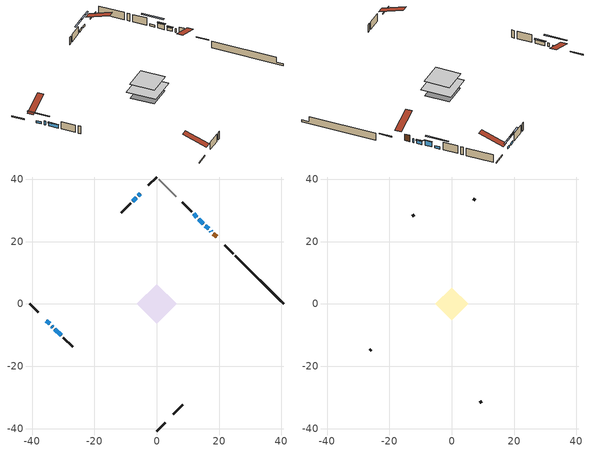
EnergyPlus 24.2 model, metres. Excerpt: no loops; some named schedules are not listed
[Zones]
conditioned space
 floor adiabatic (AdiabaticFloorConstruction): -6.34,0 0,6.34 6.34,0 0,-6.34 z0.92
 floor foundation (Slab1 construction): -5.15,0 0,5.15 5.15,0 0,-5.15 z-1.34
 wall outside (RimJoist1 construction): 0,-40.73 2.68,-38.05 / -40.73,0 -38.05,-2.68 / 0,40.73 -2.68,38.05 / 24.55,16.18 21.87,18.85 z0.92:1.22
 wall outside (AdiabaticWallConstruction 1): 19.21,21.52 18.14,22.58 z0.92:2.95
 wall outside (AdiabaticWallConstruction): 17.49,23.24 17.27,23.46 / -33.67,-7.06 -33.34,-7.38 z0.92:2.14; -5.34,35.39 -5.99,34.74 / -35.39,-5.34 -34.32,-6.4 / 12.88,27.85 11.81,28.91 / -6.64,34.08 -7.71,33.02 z0.92:1.58; 16.61,24.11 15.59,25.14 / -32.69,-8.04 -30.64,-10.09 z0.92:1.96; 14.93,25.79 13.53,27.2 z0.92:2.53
 wall outside (Wall1 construction): 5.34,-35.39 8.38,-32.35 / -29.98,-10.74 -26.95,-13.78 / -8.36,32.36 -11.4,29.33 / 11.16,29.57 8.12,32.6 z0.92:3.36
 wall foundation (FoundationWall1 construction): 25.21,15.52,-1.34 25.21,15.52,0.92 39.18,1.55,0.92 39.18,1.55,-0.71 40.73,0,-0.71 40.73,0,-1.34
 wall adiabatic (Wall3 construction): 6.27,34.46 0.66,40.07 z0.92:3.36
 window (WindowConstruction 3): 17.49,23.24 17.27,23.46 z0.92:2.14
 window (WindowConstruction 7): -5.34,35.39 -5.99,34.74 z0.92:1.58
 window (WindowConstruction 8): -35.39,-5.34 -34.32,-6.4 z0.92:1.58
 window (WindowConstruction 4): -33.67,-7.06 -33.34,-7.38 z0.92:2.14
 window (WindowConstruction): 16.61,24.11 15.59,25.14 z0.92:1.96
 window (WindowConstruction 1): 14.93,25.79 13.53,27.19 z0.92:2.53
 window (WindowConstruction 2): -32.69,-8.04 -30.64,-10.09 z0.92:1.96
 window (WindowConstruction 5): 12.88,27.85 11.81,28.91 z0.92:1.58
 window (WindowConstruction 6): -6.65,34.08 -7.71,33.02 z0.92:1.58
 door (Door): 19.21,21.52 18.14,22.58 z0.92:2.95
 ceiling adiabatic (AdiabaticFloorConstruction): 0,-6.34 6.34,0 0,6.34 -6.34,0 z0.92
attic - vented
 floor to conditioned space (Floor1 construction Reversed): -5.26,0 0,5.26 5.26,0 0,-5.26 z3.36
 wall outside (Wall2 construction): 9.03,-31.69 9.57,-31.15 / -26.29,-14.44 -25.75,-14.98 / -12.06,28.67 -12.6,28.13 / 7.47,33.26 6.93,33.8 z0.92:3.36
 roof outside (Roof1 construction): 4.68,-36.04,3.36 -0.44,-30.92,5.77 -1.79,-32.27,5.77 3.33,-37.39,3.36; -36.04,-4.68,3.36 -30.92,0.44,5.77 -32.27,1.79,5.77 -37.39,-3.33,3.36; -4.68,36.04,3.36 0.44,30.92,5.77 1.79,32.27,5.77 -3.33,37.39,3.36; 19.87,20.86,3.36 14.74,15.74,5.77 16.09,14.38,5.77 21.22,19.51,3.36
shading: -7.85,32.87 -3.48,37.25 -3.77,37.54 -8.15,33.16 z4.22; -32.46,-8.27 -37.25,-3.48 -37.54,-3.77 -32.75,-8.56 z4.22; 15.45,25.28 16.76,23.97 17.05,24.26 15.74,25.57 z2.16; 13.39,27.34 15.08,25.65 15.37,25.94 13.68,27.63 z2.73; -30.5,-10.23 -32.83,-7.9 -33.12,-8.19 -30.79,-10.52 z2.16; 9.95,30.78 14.74,25.99 15.03,26.28 10.24,31.07 z4.22; -9.57,31.15 -4.78,35.95 -5.07,36.24 -9.86,31.45 z4.22
[Building]
Building 1: Terrain=Suburbs
[Site:Location]
Montreal Intl AP_QC: Latitude {deg}=45.47; Longitude {deg}=-73.74; Time Zone {hr}=-5; Elevation {m}=36; Keep Site Location Information=Yes
[Site:GroundTemperature:Shallow]
2.07863, -0.316383, -0.508184, 0.628371, 5.19101, 9.73239, 13.6695, 16.1636, 16.3755, 14.347, 10.5102, 6.10817
[Site:WaterMainsTemperature]
Calculation Method=Schedule; Temperature Schedule=mains temperature schedule
[Material] Roughness=Rough; Thermal Absorptance=0.9
Name | Thickness {m} | Conductivity {W/m-K} | Density {kg/m3} | Specific Heat {J/kg-K} | Solar Absorptance | Visible Absorptance
asphalt or fiberglass shingles | 0.00635 | 0.162714 | 1121.4 | 1465.45 | 0.4 | 0.4
ceiling loosefill ins | 0.0846667 | 0.0480833 | 16.02 | 1046.75 | 0.7 | 0.7
ceiling stud and cavity | 0.1397 | 0.0959337 | 65.682 | 1177.47 | 0.7 | 0.7
concrete 4.0 in. | 0.1016 | 1.803125 | 2242.8 | 837.4 | 0.7 | 0.7
concrete 8.0 in. | 0.2032 | 1.803125 | 2242.8 | 837.4 | 0.7 | 0.7
door material | 0.04445 | 0.053851 | 512.64 | 1214.23 | 0.7 | 0.7
exterior vertical ins | 0.00454988 | 0.029427 | 32.04 | 1214.23 | 0.7 | 0.7
floor covering | 0.0127 | 0.0433444 | 54.468 | 1339.84 | 0.6 | 0.6
floor rigid ins; wall rigid ins | 0.512978 | 0.029427 | 32.04 | 1214.23 | 0.7 | 0.7
floor stud and cavity | 0.1397 | 1.75129 | 37.0049 | 1207.88 | 0.7 | 0.7
furniture material conditioned space 1 | 0.1524 | 0.115458 | 640.8 | 1214.23 | 0.6 | 0.6
gypsum board | 0.0127 | 0.160291 | 801 | 837.4 | 0.6 | 0.6
gypsum board 1 | 0.0127 | 0.160291 | 801 | 837.4 | 0.7 | 0.7
osb sheathing 0.5 in. | 0.0127 | 0.115458 | 512.64 | 1214.23 | 0.7 | 0.7
osb sheathing 0.5 in. 1 | 0.0127 | 0.115458 | 512.64 | 1214.23 | 0.4 | 0.4
osb sheathing 0.75 in. | 0.01905 | 0.115458 | 512.64 | 1214.23 | 0.7 | 0.7
osb sheathing 2.0 in. | 0.0508 | 0.115458 | 512.64 | 1214.23 | 0.7 | 0.7
rim joist stud and cavity | 0.0508 | 0.0376347 | 125.044 | 1163.47 | 0.6 | 0.6
wall stud and cavity | 0.1397 | 0.0880559 | 139.0536 | 1170.24 | 0.7 | 0.7
wall stud and cavity 1 | 0.0889 | 6.1454 | 50.32683 | 1063.81 | 0.6 | 0.6
wall stud and cavity 2 | 0.1397 | 0.0798538 | 139.0536 | 1170.24 | 0.7 | 0.7
wall stud and cavity 3 | 0.0889 | 0.380278 | 52.3479 | 1209.89 | 0.7 | 0.7
wall stud and cavity 4 | 0.0889 | 0.391764 | 83.0341 | 1211.67 | 0.7 | 0.7
wood siding | 0.0254 | 0.102417 | 544.68 | 1172.36 | 0.4 | 0.4
wood siding 1 | 0.00254 | 0.102417 | 544.68 | 1172.36 | 0.4 | 0.4
wood siding 2; wood siding 3; wood siding 4 | 0.0254 | 0.102417 | 544.68 | 1172.36 | 0.7 | 0.7
[WindowMaterial:SimpleGlazingSystem]
Name | U-Factor {W/m2-K} | Solar Heat Gain Coefficient
WindowMaterial | 4.39931 | 0.67
WindowMaterial 1 | 3.92577 | 0.7
WindowMaterial 2 | 2.93212 | 0.43
WindowMaterial 3 | 3.0383 | 0.46
WindowMaterial 4 | 4.78201 | 0.65
WindowMaterial 5 | 5.243633 | 0.62
[Construction]
AdiabaticFloorConstruction: floor stud and cavity, floor rigid ins, osb sheathing 0.75 in., floor covering
AdiabaticWallConstruction: wood siding 3, wall rigid ins, wall stud and cavity 3, gypsum board
AdiabaticWallConstruction 1: wood siding 4, wall rigid ins, wall stud and cavity 3, gypsum board
Door: door material
Floor1 construction Reversed: gypsum board, ceiling stud and cavity, ceiling loosefill ins
FoundationWall1 construction: concrete 8.0 in., gypsum board 1
furniture construction conditioned space 1: furniture material conditioned space 1
PartitionWallConstruction: gypsum board, wall stud and cavity 4, gypsum board
RimJoist1 construction: wood siding 2, osb sheathing 2.0 in., rim joist stud and cavity
Roof1 construction: asphalt or fiberglass shingles
Slab1 construction: concrete 4.0 in.
Wall1 construction: wood siding, osb sheathing 0.5 in., wall stud and cavity, gypsum board
Wall2 construction: wood siding 1, wall stud and cavity 1
Wall3 construction: osb sheathing 0.5 in. 1, wall stud and cavity 2, gypsum board
WindowConstruction; WindowConstruction 2: WindowMaterial
WindowConstruction 1: WindowMaterial 1
WindowConstruction 3: WindowMaterial 2
WindowConstruction 4: WindowMaterial 3
WindowConstruction 5; WindowConstruction 6; WindowConstruction 8: WindowMaterial 4
WindowConstruction 7: WindowMaterial 5
[Zone] Multiplier=1; Part of Total Floor Area=Yes
Name | Volume {m3}
attic - vented | 21.715
conditioned space | 266.3
[Space]
Name | Zone | Volume {m3}
attic - vented 1 | attic - vented | 21.715
conditioned space 1 | conditioned space | 266.3
[ZoneInfiltration:EffectiveLeakageArea]
infil attic - vented 1: Zone or Space=attic - vented 1; Schedule=Always On Discrete; Effective Air Leakage Area {cm2}=2214.8; Stack Coefficient=0.000337558; Wind Coefficient=1.24135e-05
[ZoneMixing]
whole house fan mix: Zone or Space=attic - vented; Schedule=Always On Continuous; Design Flow Rate Calculation Method=Flow/Zone; Design Flow Rate {m3/s}=0; Source Zone or Space=conditioned space
[SurfaceProperty:ExposedFoundationPerimeter]
Slab1: Exposed Perimeter Calculation Method=TotalExposedPerimeter; Total Exposed Perimeter {m}=21.946
[InternalMass] Zone or ZoneList=conditioned space; Space or SpaceList=conditioned space 1
Name | Construction | Surface Area {m2}
furniture mass conditioned space 1 | furniture construction conditioned space 1 | 53.4558
partition wall mass | PartitionWallConstruction | 133.64
[Lights]
interior lighting: Zone or ZoneList or Space or SpaceList=conditioned space 1; Schedule=interior lighting schedule; Design Level Calculation Method=LightingLevel; Lighting Level {W}=343.2; Return Air Fraction=0; Fraction Radiant=0.6; Fraction Visible=0.2; Fraction Replaceable=1
[People]
occupants: Zone or ZoneList or Space or SpaceList=conditioned space 1; Number of People Schedule=occupants schedule; Number of People Calculation Method=People; Number of People=3; Fraction Radiant=0.314171; Sensible Heat Fraction=0.56303; Activity Level Schedule=occupants activity schedule; Carbon Dioxide Generation Rate {m3/s-W}=0; Enable ASHRAE 55 Comfort Warnings=No; Mean Radiant Temperature Calculation Type=EnclosureAveraged
[ElectricEquipment] Zone or ZoneList or Space or SpaceList=conditioned space 1; Design Level Calculation Method=EquipmentLevel
Name | Schedule | Design Level {W} | Fraction Latent | Fraction Radiant | Fraction Lost
clothes dryer | clothes dryer schedule | 140.772 | 0.015 | 0.081 | 0.85
clothes washer | clothes washer schedule | 32.1985 | 0.03 | 0.162 | 0.7
cooking range | cooking range schedule | 208.969 | 0.08 | 0.432 | 0.2
dishwasher | dishwasher schedule | 66.8632 | 0.3 | 0.18 | 0.4
fridge | fridge schedule | 72.9452 | 0 | 0.6 | 0
mech vent bath fan 0 | mech vent bath fan 0 schedule | 50.2 | 0 | 0 | 1
mech vent bath fan 1 | mech vent bath fan 1 schedule | 50.2 | 0 | 0 | 1
mech vent house fan | mech vent house fan schedule | 14.1667 | 0 | 0 | 1
mech vent house fan cfis | mech vent house fan cfis schedule | 0 | 0 | 0 | 0
mech vent range fan 0 | mech vent range fan 0 schedule | 57 | 0 | 0 | 1
misc plug loads | misc plug loads schedule | 494.7 | 0.045 | 0.513 | 0.1
whole house fan | Always On Discrete | 0 | 0 | 0 | 1
[OtherEquipment] Zone or ZoneList or Space or SpaceList=conditioned space 1; Design Level Calculation Method=EquipmentLevel
Name | Fuel Type | Schedule | Design Level {W} | Fraction Latent | Fraction Radiant | Fraction Lost
clothes dryer 1 | Electricity | clothes dryer schedule | 0 | 0.015 | 0.081 | 0.85
cooking range 1 | Electricity | cooking range schedule | 0 | 0.08 | 0.432 | 0.2
general water use latent | None | general water use schedule | 59.3978 | 1 | 0 | 0
general water use sensible | None | general water use schedule | -58.539 | 0 | 0.6 | 0
mech vent house fan latent load | None | Always On Discrete | 0 | 1 | 0 | 0
mech vent house fan sensible load | None | Always On Discrete | 0 | 0 | 0 | 0
water heater energy adjustment1 | Electricity | Always On Discrete | 0.01 | 0 | 0 | 1
[ZoneInfiltration:DesignFlowRate] Zone or ZoneList or Space or SpaceList=conditioned space 1; Schedule=Always On Discrete; Design Flow Rate Calculation Method=Flow/Zone; Design Flow Rate {m3/s}=0
infil flow; natural vent flow; whole house fan flow
[AvailabilityManager:Scheduled]
air source heat pump airloop Availability Manager: Schedule=Always On Discrete
[Foundation:Kiva]
Foundation Kiva 1: Initial Indoor Air Temperature {C}=18; Wall Height Above Grade {m}=0.920008; Wall Depth Below Slab {m}=0.2032; Custom Block Material Name 1=exterior vertical ins; Custom Block Depth 1 {m}=2.26; Custom Block X Position 1 {m}=0.2159; Custom Block Z Position 1 {m}=0
[Foundation:Kiva:Settings]
Soil Conductivity {W/m-K}=0.849921; Soil Density {kg/m3}=1842.3; Soil Specific Heat {J/kg-K}=418.7; Ground Solar Absorptivity=0.9; Ground Thermal Absorptivity=0.9; Ground Surface Roughness {m}=0.03; Far-Field Width {m}=40; Deep-Ground Boundary Condition=ZeroFlux; Deep-Ground Depth {m}=40; Minimum Cell Dimension {m}=0.2; Maximum Cell Growth Coefficient=3; Simulation Timestep=Timestep
[Exterior:Lights]
exterior lighting: Schedule=exterior lighting schedule; Design Level {W}=75.6
[EnergyManagementSystem:GlobalVariable]
air_source_heat_pump_airloop_Fan_RTF
infil_program_Qfan
infil_program_Qinf
natural_vent_program_Qnv
natural_vent_program_Qwhf
[EnergyManagementSystem:Sensor]
Name | Output:Variable or Output:Meter Index Key | Output:Variable or Output:Meter
airflow_gain | infil flow | Infiltration Sensible Heat Gain Energy
airflow_gain_1 | natural vent flow | Infiltration Sensible Heat Gain Energy
airflow_gain_2 | whole house fan flow | Infiltration Sensible Heat Gain Energy
airflow_loss | infil flow | Infiltration Sensible Heat Loss Energy
airflow_loss_1 | natural vent flow | Infiltration Sensible Heat Loss Energy
airflow_loss_2 | whole house fan flow | Infiltration Sensible Heat Loss Energy
clg_load_cond |  | Cooling:EnergyTransfer:Zone:CONDITIONED SPACE
clg_sp_s; clg_sp_s_1 | cooling setpoint | Schedule Value
clothes_dryer_exhaust_0_sch_s | clothes dryer exhaust 0 schedule | Schedule Value
cool_season | cooling season schedule | Schedule Value
htg_load_cond |  | Heating:EnergyTransfer:Zone:CONDITIONED SPACE
htg_sp_s; htg_sp_s_1 | heating setpoint | Schedule Value
ig_ee_conv | clothes dryer | Electric Equipment Convective Heating Energy
ig_ee_conv_2 | cooking range | Electric Equipment Convective Heating Energy
ig_ee_conv_4 | fridge | Electric Equipment Convective Heating Energy
ig_ee_conv_5 | misc plug loads | Electric Equipment Convective Heating Energy
ig_ee_conv_6 | whole house fan | Electric Equipment Convective Heating Energy
ig_ee_rad | clothes dryer | Electric Equipment Radiant Heating Energy
ig_ee_rad_2 | cooking range | Electric Equipment Radiant Heating Energy
ig_ee_rad_4 | fridge | Electric Equipment Radiant Heating Energy
ig_ee_rad_5 | misc plug loads | Electric Equipment Radiant Heating Energy
ig_ee_rad_6 | whole house fan | Electric Equipment Radiant Heating Energy
ig_lgt_conv | interior lighting | Lights Convective Heating Energy
ig_lgt_rad | interior lighting | Lights Radiant Heating Energy
ig_lgt_vis | interior lighting | Lights Visible Radiation Heating Energy
ig_oe_conv | clothes dryer 1 | Other Equipment Convective Heating Energy
ig_oe_conv_1 | cooking range 1 | Other Equipment Convective Heating Energy
ig_oe_conv_2 | general water use latent | Other Equipment Convective Heating Energy
ig_oe_conv_3 | general water use sensible | Other Equipment Convective Heating Energy
ig_oe_conv_4 | water heater energy adjustment1 | Other Equipment Convective Heating Energy
ig_oe_rad | clothes dryer 1 | Other Equipment Radiant Heating Energy
ig_oe_rad_1 | cooking range 1 | Other Equipment Radiant Heating Energy
ig_oe_rad_2 | general water use latent | Other Equipment Radiant Heating Energy
ig_oe_rad_3 | general water use sensible | Other Equipment Radiant Heating Energy
ig_oe_rad_4 | water heater energy adjustment1 | Other Equipment Radiant Heating Energy
ig_ppl_conv | occupants | People Convective Heating Energy
ig_ppl_rad | occupants | People Radiant Heating Energy
im_conv | furniture mass conditioned space 1 | Surface Inside Face Convection Heat Gain Energy
im_conv_1 | partition wall mass | Surface Inside Face Convection Heat Gain Energy
im_ig | furniture mass conditioned space 1 | Surface Inside Face Internal Gains Radiation Heat Gain Energy
im_ig_1 | partition wall mass | Surface Inside Face Internal Gains Radiation Heat Gain Energy
im_lgt | furniture mass conditioned space 1 | Surface Inside Face Lights Radiation Heat Gain Energy
im_lgt_1 | partition wall mass | Surface Inside Face Lights Radiation Heat Gain Energy
im_sol | furniture mass conditioned space 1 | Surface Inside Face Solar Radiation Heat Gain Energy
im_sol_1 | partition wall mass | Surface Inside Face Solar Radiation Heat Gain Energy
im_surf | furniture mass conditioned space 1 | Surface Inside Face Net Surface Thermal Radiation Heat Gain Energy
im_surf_1 | partition wall mass | Surface Inside Face Net Surface Thermal Radiation Heat Gain Energy
mech_vent_bath_fan_0_sch_s | mech vent bath fan 0 schedule | Schedule Value
mech_vent_bath_fan_1_sch_s | mech vent bath fan 1 schedule | Schedule Value
mech_vent_range_fan_0_sch_s | mech vent range fan 0 schedule | Schedule Value
mv_conv | mech vent bath fan 0 | Electric Equipment Convective Heating Energy
mv_conv_1 | mech vent bath fan 1 | Electric Equipment Convective Heating Energy
mv_conv_2 | mech vent house fan | Electric Equipment Convective Heating Energy
mv_conv_3 | mech vent house fan cfis | Electric Equipment Convective Heating Energy
mv_conv_4 | mech vent range fan 0 | Electric Equipment Convective Heating Energy
mv_conv_5 | mech vent house fan latent load | Other Equipment Convective Heating Energy
mv_conv_6 | mech vent house fan sensible load | Other Equipment Convective Heating Energy
mv_rad | mech vent bath fan 0 | Electric Equipment Radiant Heating Energy
mv_rad_1 | mech vent bath fan 1 | Electric Equipment Radiant Heating Energy
mv_rad_2 | mech vent house fan | Electric Equipment Radiant Heating Energy
mv_rad_3 | mech vent house fan cfis | Electric Equipment Radiant Heating Energy
mv_rad_4 | mech vent range fan 0 | Electric Equipment Radiant Heating Energy
mv_rad_5 | mech vent house fan latent load | Other Equipment Radiant Heating Energy
mv_rad_6 | mech vent house fan sensible load | Other Equipment Radiant Heating Energy
natural_vent_s | natural vent schedule | Schedule Value
out_pb_s |  | Site Outdoor Air Barometric Pressure
out_wt_s |  | Site Outdoor Air Humidity Ratio
site_vw_s |  | Site Wind Speed
ss_back_out | Window1 | Surface Window Shortwave from Zone Back Out Window Heat Transfer Rate
ss_back_out_1 | Window10 | Surface Window Shortwave from Zone Back Out Window Heat Transfer Rate
ss_back_out_2 | Window11 | Surface Window Shortwave from Zone Back Out Window Heat Transfer Rate
ss_back_out_3 | Window3 | Surface Window Shortwave from Zone Back Out Window Heat Transfer Rate
ss_back_out_4 | Window4 | Surface Window Shortwave from Zone Back Out Window Heat Transfer Rate
ss_back_out_5 | Window5 | Surface Window Shortwave from Zone Back Out Window Heat Transfer Rate
ss_back_out_6 | Window6 | Surface Window Shortwave from Zone Back Out Window Heat Transfer Rate
ss_back_out_7 | Window8 | Surface Window Shortwave from Zone Back Out Window Heat Transfer Rate
ss_back_out_8 | Window9 | Surface Window Shortwave from Zone Back Out Window Heat Transfer Rate
ss_conv | Door1 | Surface Inside Face Convection Heat Gain Energy
ss_conv_1 | Window1 | Surface Inside Face Convection Heat Gain Energy
ss_conv_2 | Window10 | Surface Inside Face Convection Heat Gain Energy
ss_conv_3 | Window11 | Surface Inside Face Convection Heat Gain Energy
ss_conv_4 | Window3 | Surface Inside Face Convection Heat Gain Energy
ss_conv_5 | Window4 | Surface Inside Face Convection Heat Gain Energy
ss_conv_6 | Window5 | Surface Inside Face Convection Heat Gain Energy
ss_conv_7 | Window6 | Surface Inside Face Convection Heat Gain Energy
ss_conv_8 | Window8 | Surface Inside Face Convection Heat Gain Energy
ss_conv_9 | Window9 | Surface Inside Face Convection Heat Gain Energy
ss_ig | Door1 | Surface Inside Face Internal Gains Radiation Heat Gain Energy
ss_ig_1 | Window1 | Surface Inside Face Internal Gains Radiation Heat Gain Energy
ss_ig_2 | Window10 | Surface Inside Face Internal Gains Radiation Heat Gain Energy
ss_ig_3 | Window11 | Surface Inside Face Internal Gains Radiation Heat Gain Energy
ss_ig_4 | Window3 | Surface Inside Face Internal Gains Radiation Heat Gain Energy
ss_ig_5 | Window4 | Surface Inside Face Internal Gains Radiation Heat Gain Energy
ss_ig_6 | Window5 | Surface Inside Face Internal Gains Radiation Heat Gain Energy
ss_ig_7 | Window6 | Surface Inside Face Internal Gains Radiation Heat Gain Energy
ss_ig_8 | Window8 | Surface Inside Face Internal Gains Radiation Heat Gain Energy
ss_ig_9 | Window9 | Surface Inside Face Internal Gains Radiation Heat Gain Energy
ss_lgt | Door1 | Surface Inside Face Lights Radiation Heat Gain Energy
ss_sol | Door1 | Surface Inside Face Solar Radiation Heat Gain Energy
ss_surf | Door1 | Surface Inside Face Net Surface Thermal Radiation Heat Gain Energy
ss_surf_1 | Window1 | Surface Inside Face Net Surface Thermal Radiation Heat Gain Energy
ss_surf_2 | Window10 | Surface Inside Face Net Surface Thermal Radiation Heat Gain Energy
ss_surf_3 | Window11 | Surface Inside Face Net Surface Thermal Radiation Heat Gain Energy
ss_surf_4 | Window3 | Surface Inside Face Net Surface Thermal Radiation Heat Gain Energy
ss_surf_5 | Window4 | Surface Inside Face Net Surface Thermal Radiation Heat Gain Energy
ss_surf_6 | Window5 | Surface Inside Face Net Surface Thermal Radiation Heat Gain Energy
ss_surf_7 | Window6 | Surface Inside Face Net Surface Thermal Radiation Heat Gain Energy
ss_surf_8 | Window8 | Surface Inside Face Net Surface Thermal Radiation Heat Gain Energy
ss_surf_9 | Window9 | Surface Inside Face Net Surface Thermal Radiation Heat Gain Energy
ss_trans_in | Window1 | Surface Window Transmitted Solar Radiation Rate
ss_trans_in_1 | Window10 | Surface Window Transmitted Solar Radiation Rate
ss_trans_in_2 | Window11 | Surface Window Transmitted Solar Radiation Rate
ss_trans_in_3 | Window3 | Surface Window Transmitted Solar Radiation Rate
ss_trans_in_4 | Window4 | Surface Window Transmitted Solar Radiation Rate
ss_trans_in_5 | Window5 | Surface Window Transmitted Solar Radiation Rate
ss_trans_in_6 | Window6 | Surface Window Transmitted Solar Radiation Rate
ss_trans_in_7 | Window8 | Surface Window Transmitted Solar Radiation Rate
ss_trans_in_8 | Window9 | Surface Window Transmitted Solar Radiation Rate
ss_trans_out | Window1 | Surface Inside Face Initial Transmitted Diffuse Transmitted Out Window Solar Radiation Rate
ss_trans_out_1 | Window10 | Surface Inside Face Initial Transmitted Diffuse Transmitted Out Window Solar Radiation Rate
ss_trans_out_2 | Window11 | Surface Inside Face Initial Transmitted Diffuse Transmitted Out Window Solar Radiation Rate
ss_trans_out_3 | Window3 | Surface Inside Face Initial Transmitted Diffuse Transmitted Out Window Solar Radiation Rate
ss_trans_out_4 | Window4 | Surface Inside Face Initial Transmitted Diffuse Transmitted Out Window Solar Radiation Rate
ss_trans_out_5 | Window5 | Surface Inside Face Initial Transmitted Diffuse Transmitted Out Window Solar Radiation Rate
ss_trans_out_6 | Window6 | Surface Inside Face Initial Transmitted Diffuse Transmitted Out Window Solar Radiation Rate
ss_trans_out_7 | Window8 | Surface Inside Face Initial Transmitted Diffuse Transmitted Out Window Solar Radiation Rate
ss_trans_out_8 | Window9 | Surface Inside Face Initial Transmitted Diffuse Transmitted Out Window Solar Radiation Rate
s_conv | Floor1 | Surface Inside Face Convection Heat Gain Energy
s_conv_1 | FoundationWall1 | Surface Inside Face Convection Heat Gain Energy
s_conv_10 | Wall1:225 | Surface Inside Face Convection Heat Gain Energy
s_conv_11 | Wall1:315 | Surface Inside Face Convection Heat Gain Energy
s_conv_12 | Wall1:45 | Surface Inside Face Convection Heat Gain Energy
s_conv_13 | Wall3 | Surface Inside Face Convection Heat Gain Energy
s_conv_2 | inferred conditioned ceiling | Surface Inside Face Convection Heat Gain Energy
s_conv_3 | inferred conditioned floor | Surface Inside Face Convection Heat Gain Energy
s_conv_4 | RimJoist1:135 | Surface Inside Face Convection Heat Gain Energy
s_conv_5 | RimJoist1:225 | Surface Inside Face Convection Heat Gain Energy
s_conv_6 | RimJoist1:315 | Surface Inside Face Convection Heat Gain Energy
s_conv_7 | RimJoist1:45 | Surface Inside Face Convection Heat Gain Energy
s_conv_8 | Slab1 | Surface Inside Face Convection Heat Gain Energy
s_conv_9 | Wall1:135 | Surface Inside Face Convection Heat Gain Energy
s_ig | Floor1 | Surface Inside Face Internal Gains Radiation Heat Gain Energy
s_ig_1 | FoundationWall1 | Surface Inside Face Internal Gains Radiation Heat Gain Energy
s_ig_10 | Wall1:225 | Surface Inside Face Internal Gains Radiation Heat Gain Energy
s_ig_11 | Wall1:315 | Surface Inside Face Internal Gains Radiation Heat Gain Energy
s_ig_12 | Wall1:45 | Surface Inside Face Internal Gains Radiation Heat Gain Energy
s_ig_13 | Wall3 | Surface Inside Face Internal Gains Radiation Heat Gain Energy
s_ig_2 | inferred conditioned ceiling | Surface Inside Face Internal Gains Radiation Heat Gain Energy
s_ig_3 | inferred conditioned floor | Surface Inside Face Internal Gains Radiation Heat Gain Energy
s_ig_4 | RimJoist1:135 | Surface Inside Face Internal Gains Radiation Heat Gain Energy
s_ig_5 | RimJoist1:225 | Surface Inside Face Internal Gains Radiation Heat Gain Energy
s_ig_6 | RimJoist1:315 | Surface Inside Face Internal Gains Radiation Heat Gain Energy
s_ig_7 | RimJoist1:45 | Surface Inside Face Internal Gains Radiation Heat Gain Energy
s_ig_8 | Slab1 | Surface Inside Face Internal Gains Radiation Heat Gain Energy
s_ig_9 | Wall1:135 | Surface Inside Face Internal Gains Radiation Heat Gain Energy
s_lgt | Floor1 | Surface Inside Face Lights Radiation Heat Gain Energy
s_lgt_1 | FoundationWall1 | Surface Inside Face Lights Radiation Heat Gain Energy
s_lgt_10 | Wall1:225 | Surface Inside Face Lights Radiation Heat Gain Energy
s_lgt_11 | Wall1:315 | Surface Inside Face Lights Radiation Heat Gain Energy
s_lgt_12 | Wall1:45 | Surface Inside Face Lights Radiation Heat Gain Energy
s_lgt_13 | Wall3 | Surface Inside Face Lights Radiation Heat Gain Energy
s_lgt_2 | inferred conditioned ceiling | Surface Inside Face Lights Radiation Heat Gain Energy
s_lgt_3 | inferred conditioned floor | Surface Inside Face Lights Radiation Heat Gain Energy
s_lgt_4 | RimJoist1:135 | Surface Inside Face Lights Radiation Heat Gain Energy
s_lgt_5 | RimJoist1:225 | Surface Inside Face Lights Radiation Heat Gain Energy
s_lgt_6 | RimJoist1:315 | Surface Inside Face Lights Radiation Heat Gain Energy
s_lgt_7 | RimJoist1:45 | Surface Inside Face Lights Radiation Heat Gain Energy
s_lgt_8 | Slab1 | Surface Inside Face Lights Radiation Heat Gain Energy
s_lgt_9 | Wall1:135 | Surface Inside Face Lights Radiation Heat Gain Energy
s_sol | Floor1 | Surface Inside Face Solar Radiation Heat Gain Energy
s_sol_1 | FoundationWall1 | Surface Inside Face Solar Radiation Heat Gain Energy
s_sol_10 | Wall1:225 | Surface Inside Face Solar Radiation Heat Gain Energy
s_sol_11 | Wall1:315 | Surface Inside Face Solar Radiation Heat Gain Energy
s_sol_12 | Wall1:45 | Surface Inside Face Solar Radiation Heat Gain Energy
